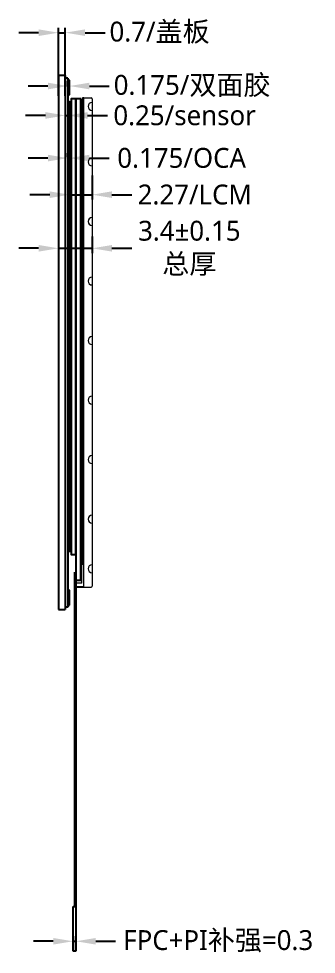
# Model space of a CAD drawing. Header units: millimetres. Extents: x 3150 to 3893, y 1403 to 2132.
# Drawn here: x 3408.7 to 3438.7, y 1550.5 to 1644.8 of the extents above; entities that cross this region are included whole.
import ezdxf

# ---------------------------------------------------------------- set-up
doc = ezdxf.new("R2010")
doc.units = ezdxf.units.MM
for name, color, linetype in [('1-标准图框', 40, 'Continuous'), ('2-BL', 3, 'Continuous'), ('3-LCD', 4, 'Continuous'), ('3-LCD-FPC', 40, 'Continuous'), ('6-标注', 7, 'Continuous')]:
    doc.layers.add(name, color=color, linetype=linetype)
doc.styles.add('宋体', font='')
doc.styles.get('宋体').set_extended_font_data('Microsoft YaHei')
doc.dimstyles.new('ZY-G2-0.1默认', dxfattribs={"dimtxt": 2, "dimasz": 2, "dimexe": 0.5, "dimexo": 0.1, "dimgap": 0.5, "dimtad": 0, "dimdsep": 46, "dimtxsty": '宋体', "dimcen": 2, "dimclrd": 7, "dimclre": 7, "dimclrt": 7, "dimadec": 0, "dimazin": 2, "dimtp": 0.1, "dimtm": 0.1, "dimtfac": 1, "dimtmove": 0, "dimatfit": 3, "dimfxl": 1, "dimtolj": 1, "dimarcsym": 0})

# ---------------------------------------------------------------- blocks, each defined once
blk = doc.blocks.new('*D257')
at = {"layer": '6-标注', "color": 7, "lineweight": -2, "transparency": 16777216}
for p, q in [((3414.219, 1550.951), (3414.219, 1552.355)), ((3414.519, 1550.951), (3414.519, 1552.355)), ((3412.219, 1551.855), (3410.219, 1551.855)), ((3414.219, 1551.855), (3414.519, 1551.855)), ((3416.519, 1551.855), (3418.519, 1551.855))]:
    blk.add_line(p, q, dxfattribs=at)
at = {"layer": '6-标注', "color": 7, "transparency": 16777216}
for points in [[(3412.219, 1552.188), (3412.219, 1551.522), (3414.219, 1551.855)], [(3416.519, 1552.188), (3416.519, 1551.522), (3414.519, 1551.855)]]:
    blk.add_solid(points, dxfattribs=at)
at = {"layer": 'Defpoints', "color": 0, "transparency": 16777216}
for p in [(3414.519, 1551.855), (3414.219, 1550.851), (3414.519, 1550.851)]:
    blk.add_point(p, dxfattribs=at)
at = {"layer": '6-标注', "color": 7, "transparency": 16777216, "insert": (3428.859, 1551.855), "char_height": 2, "attachment_point": 5, "style": '宋体'}
blk.add_mtext('\\A1;FPC+PI补强=0.3', dxfattribs=at)
blk = doc.blocks.new('*D307')
at = {"layer": '6-标注', "color": 7, "lineweight": -2, "transparency": 16777216}
for p, q in [((3412.744, 1637.057), (3412.744, 1643.931)), ((3413.444, 1637.057), (3413.444, 1643.931)), ((3410.744, 1643.431), (3408.744, 1643.431)), ((3412.744, 1643.431), (3413.444, 1643.431)), ((3415.444, 1643.431), (3417.444, 1643.431))]:
    blk.add_line(p, q, dxfattribs=at)
at = {"layer": '6-标注', "color": 7, "transparency": 16777216}
for points in [[(3410.744, 1643.764), (3410.744, 1643.098), (3412.744, 1643.431)], [(3415.444, 1643.764), (3415.444, 1643.098), (3413.444, 1643.431)]]:
    blk.add_solid(points, dxfattribs=at)
at = {"layer": 'Defpoints', "color": 0, "transparency": 16777216}
for p in [(3413.444, 1643.431), (3412.744, 1636.957), (3413.444, 1636.957)]:
    blk.add_point(p, dxfattribs=at)
at = {"layer": '6-标注', "color": 7, "transparency": 16777216, "insert": (3422.948, 1643.431), "char_height": 2, "attachment_point": 5, "style": '宋体'}
blk.add_mtext('\\A1;0.7/盖板', dxfattribs=at)
blk = doc.blocks.new('*D308')
at = {"layer": '6-标注', "color": 7, "lineweight": -2, "transparency": 16777216}
for p, q in [((3413.444, 1636.533), (3413.444, 1634.588)), ((3413.694, 1636.533), (3413.694, 1634.588)), ((3411.444, 1635.088), (3409.444, 1635.088)), ((3413.444, 1635.088), (3413.694, 1635.088)), ((3415.694, 1635.088), (3417.694, 1635.088))]:
    blk.add_line(p, q, dxfattribs=at)
at = {"layer": '6-标注', "color": 7, "transparency": 16777216}
for points in [[(3411.444, 1635.421), (3411.444, 1634.754), (3413.444, 1635.088)], [(3415.694, 1635.421), (3415.694, 1634.754), (3413.694, 1635.088)]]:
    blk.add_solid(points, dxfattribs=at)
at = {"layer": 'Defpoints', "color": 0, "transparency": 16777216}
for p in [(3413.444, 1636.633), (3413.694, 1636.633), (3413.694, 1635.088)]:
    blk.add_point(p, dxfattribs=at)
at = {"layer": '6-标注', "color": 7, "transparency": 16777216, "insert": (3425.469, 1635.088), "char_height": 2, "attachment_point": 5, "style": '宋体'}
blk.add_mtext('\\A1;0.25/sensor', dxfattribs=at)
blk = doc.blocks.new('*D309')
at = {"layer": '6-标注', "color": 7, "lineweight": -2, "transparency": 16777216}
for p, q in [((3411.694, 1638.056), (3409.694, 1638.056)), ((3413.694, 1638.011), (3413.694, 1638.556)), ((3413.694, 1638.056), (3413.869, 1638.056)), ((3413.869, 1638.011), (3413.869, 1638.556)), ((3415.869, 1638.056), (3417.869, 1638.056))]:
    blk.add_line(p, q, dxfattribs=at)
at = {"layer": '6-标注', "color": 7, "transparency": 16777216}
for points in [[(3411.694, 1638.389), (3411.694, 1637.723), (3413.694, 1638.056)], [(3415.869, 1638.389), (3415.869, 1637.723), (3413.869, 1638.056)]]:
    blk.add_solid(points, dxfattribs=at)
at = {"layer": 'Defpoints', "color": 0, "transparency": 16777216}
for p in [(3413.869, 1638.056), (3413.694, 1637.911), (3413.869, 1637.911)]:
    blk.add_point(p, dxfattribs=at)
at = {"layer": '6-标注', "color": 7, "transparency": 16777216, "insert": (3426.229, 1638.056), "char_height": 2, "attachment_point": 5, "style": '宋体'}
blk.add_mtext('\\A1;0.175/双面胶', dxfattribs=at)
blk = doc.blocks.new('*D310')
at = {"layer": '6-标注', "color": 7, "lineweight": -2, "transparency": 16777216}
for p, q in [((3411.694, 1630.794), (3409.694, 1630.794)), ((3413.694, 1630.894), (3413.694, 1631.294)), ((3413.694, 1630.794), (3413.869, 1630.794)), ((3413.869, 1630.894), (3413.869, 1631.294)), ((3415.869, 1630.794), (3417.869, 1630.794))]:
    blk.add_line(p, q, dxfattribs=at)
at = {"layer": '6-标注', "color": 7, "transparency": 16777216}
for points in [[(3411.694, 1631.127), (3411.694, 1630.461), (3413.694, 1630.794)], [(3415.869, 1631.127), (3415.869, 1630.461), (3413.869, 1630.794)]]:
    blk.add_solid(points, dxfattribs=at)
at = {"layer": 'Defpoints', "color": 0, "transparency": 16777216}
for p in [(3413.694, 1630.794), (3413.869, 1630.794), (3413.869, 1630.794)]:
    blk.add_point(p, dxfattribs=at)
at = {"layer": '6-标注', "color": 7, "transparency": 16777216, "insert": (3425.171, 1630.794), "char_height": 2, "attachment_point": 5, "style": '宋体'}
blk.add_mtext('\\A1;0.175/OCA', dxfattribs=at)
blk = doc.blocks.new('*D311')
at = {"layer": '6-标注', "color": 7, "lineweight": -2, "transparency": 16777216}
for p, q in [((3413.869, 1629.024), (3413.869, 1626.603)), ((3416.139, 1629.024), (3416.139, 1626.603)), ((3411.869, 1627.103), (3409.869, 1627.103)), ((3413.869, 1627.103), (3416.139, 1627.103)), ((3418.139, 1627.103), (3420.139, 1627.103))]:
    blk.add_line(p, q, dxfattribs=at)
at = {"layer": '6-标注', "color": 7, "transparency": 16777216}
for points in [[(3411.869, 1627.437), (3411.869, 1626.77), (3413.869, 1627.103)], [(3418.139, 1627.437), (3418.139, 1626.77), (3416.139, 1627.103)]]:
    blk.add_solid(points, dxfattribs=at)
at = {"layer": 'Defpoints', "color": 0, "transparency": 16777216}
for p in [(3413.869, 1629.124), (3416.139, 1629.124), (3416.139, 1627.103)]:
    blk.add_point(p, dxfattribs=at)
at = {"layer": '6-标注', "color": 7, "transparency": 16777216, "insert": (3426.496, 1627.103), "char_height": 2, "attachment_point": 5, "style": '宋体'}
blk.add_mtext('\\A1;2.27/LCM', dxfattribs=at)
blk = doc.blocks.new('*D312')
at = {"layer": '6-标注', "color": 7, "lineweight": -2, "transparency": 16777216}
for p, q in [((3412.744, 1622.903), (3412.744, 1621.199)), ((3416.139, 1622.903), (3416.139, 1621.199)), ((3410.744, 1621.699), (3408.744, 1621.699)), ((3412.744, 1621.699), (3416.139, 1621.699)), ((3418.139, 1621.699), (3420.139, 1621.699))]:
    blk.add_line(p, q, dxfattribs=at)
at = {"layer": '6-标注', "color": 7, "transparency": 16777216}
for points in [[(3410.744, 1622.032), (3410.744, 1621.366), (3412.744, 1621.699)], [(3418.139, 1622.032), (3418.139, 1621.366), (3416.139, 1621.699)]]:
    blk.add_solid(points, dxfattribs=at)
at = {"layer": 'Defpoints', "color": 0, "transparency": 16777216}
for p in [(3412.744, 1623.003), (3416.139, 1623.003), (3416.139, 1621.699)]:
    blk.add_point(p, dxfattribs=at)
at = {"layer": '6-标注', "color": 7, "transparency": 16777216, "insert": (3425.945, 1621.699), "char_height": 2, "attachment_point": 5, "style": '宋体'}
blk.add_mtext('\\A1;3.4±0.15\\P总厚', dxfattribs=at)

msp = doc.modelspace()

# ---------------------------------------------------------------- linework, layer by layer
at = {"color": 1}
for p, q in [((3412.7438, 1639.1109), (3412.7438, 1585.2909)), ((3413.4438, 1639.1109), (3412.7438, 1639.1109)), ((3413.4438, 1639.1109), (3413.4438, 1585.2909)), ((3412.7438, 1585.2909), (3413.4438, 1585.2909))]:
    msp.add_line(p, q, dxfattribs=at)
at = {"color": 2}
for p, q in [((3413.8688, 1638.6609), (3413.6938, 1638.6609)), ((3413.8688, 1637.1609), (3413.8688, 1638.6609)), ((3413.6938, 1637.1609), (3413.8688, 1637.1609)), ((3413.8688, 1587.2409), (3413.6938, 1587.2409)), ((3413.8688, 1585.7409), (3413.8688, 1587.2409)), ((3413.6938, 1585.7409), (3413.8688, 1585.7409))]:
    msp.add_line(p, q, dxfattribs=at)
at = {"color": 7}
msp.add_line((3413.6938, 1638.6609), (3413.6938, 1637.1609), dxfattribs=at)
at = {"layer": '1-标准图框', "color": 7}
for p, q in [((3413.6938, 1638.8609), (3413.4438, 1638.8609)), ((3413.6938, 1638.8609), (3413.6938, 1591.1409)), ((3413.8688, 1636.4609), (3413.6938, 1636.4609)), ((3413.8688, 1591.1409), (3413.6938, 1591.1409)), ((3413.6938, 1591.1409), (3413.6938, 1585.5409)), ((3413.6938, 1585.5409), (3413.4438, 1585.5409))]:
    msp.add_line(p, q, dxfattribs=at)
at = {"layer": '2-BL', "lineweight": 5}
for p, q in [((3415.1688, 1590.5909), (3415.1688, 1636.8609)), ((3415.0938, 1587.9409), (3415.0938, 1589.7909)), ((3415.0938, 1587.9409), (3414.5088, 1587.9409)), ((3414.5088, 1587.9409), (3414.5088, 1587.5409))]:
    msp.add_line(p, q, dxfattribs=at)
at = {"layer": '2-BL', "color": 6, "lineweight": 5}
for p, q in [((3415.1688, 1636.8609), (3415.1688, 1636.8609)), ((3415.3188, 1636.8609), (3416.0388, 1636.8609)), ((3415.3188, 1587.5409), (3415.3188, 1636.8609)), ((3416.1388, 1636.7609), (3416.1388, 1587.6409)), ((3415.3188, 1587.5409), (3416.0388, 1587.5409))]:
    msp.add_line(p, q, dxfattribs=at)
at = {"layer": '2-BL', "linetype": 'Continuous'}
for p, q in [((3415.1688, 1636.8609), (3415.3188, 1636.8609)), ((3415.3188, 1587.5409), (3414.5088, 1587.5409))]:
    msp.add_line(p, q, dxfattribs=at)
at = {"layer": '2-BL'}
msp.add_line((3415.1688, 1590.5909), (3415.0938, 1589.7909), dxfattribs=at)
at = {"layer": '2-BL', "color": 6, "lineweight": 5}
for centre, radius, start, end in [((3416.1388, 1636.0009), 0.4, 90, 270), ((3416.0388, 1636.7609), 0.1, 0, 90), ((3416.1388, 1630.4009), 0.4, 90, 270), ((3416.1388, 1624.4009), 0.4, 90, 270), ((3416.1388, 1618.4009), 0.4, 90, 270), ((3416.1388, 1612.4009), 0.4, 90, 270), ((3416.1388, 1606.4009), 0.4, 90, 270), ((3416.1388, 1600.4009), 0.4, 90, 270), ((3416.1388, 1594.4009), 0.4, 90, 270), ((3416.1388, 1589.4009), 0.4, 90, 270), ((3416.0388, 1587.6409), 0.1, 270, 0)]:
    msp.add_arc(centre, radius, start, end, dxfattribs=at)
at = {"layer": '3-LCD', "color": 4}
for points in [[(3413.8688, 1636.4609), (3414.0188, 1636.4609), (3414.0188, 1591.1409), (3413.8688, 1591.1409)], [(3414.5188, 1636.7609), (3414.0188, 1636.7609), (3414.0188, 1590.8409), (3414.5188, 1590.8409)], [(3415.0188, 1636.7609), (3414.5188, 1636.7609), (3414.5188, 1588.2409), (3415.0188, 1588.2409)], [(3415.0188, 1636.4609), (3415.1688, 1636.4609), (3415.1688, 1591.1409), (3415.0188, 1591.1409)]]:
    msp.add_lwpolyline(points, close=True, dxfattribs=at)
at = {"layer": '3-LCD-FPC', "color": 40}
for p, q in [((3414.3888, 1555.3509), (3414.3888, 1589.0509)), ((3414.5188, 1589.0509), (3414.5188, 1550.8509)), ((3414.2188, 1550.8509), (3414.2188, 1555.3509)), ((3414.2188, 1555.3509), (3414.3888, 1555.3509)), ((3414.5188, 1550.8509), (3414.2188, 1550.8509))]:
    msp.add_line(p, q, dxfattribs=at)

# ---------------------------------------------------------------- dimensions: what is measured, and where the dimension line sits
at = {"layer": '6-标注', "color": 7}
for base, p1, p2, text, picture, middle in [((3413.4438, 1643.4309), (3412.7438, 1636.9573), (3413.4438, 1636.9573), '<>/盖板', '*D307', (3422.9477, 1643.4309)), ((3413.6938, 1635.0875), (3413.4438, 1636.6327), (3413.6938, 1636.6327), '<>/sensor', '*D308', (3425.4695, 1635.0875))]:
    dim = msp.add_linear_dim(base=base, p1=p1, p2=p2, text=text, dimstyle='ZY-G2-0.1默认', dxfattribs=at)
    dim.commit()
    dim.dimension.update_dxf_attribs({"geometry": picture, "text_midpoint": middle, "dimtype": 160})
for base, p1, p2, text, override, picture, middle in [((3413.8688, 1638.056), (3413.6938, 1637.9109), (3413.8688, 1637.9109), '<>/双面胶', {"dimdec": 3}, '*D309', (3426.2287, 1638.056)), ((3413.8688, 1630.794), (3413.6938, 1630.794), (3413.8688, 1630.794), '<>/OCA', {"dimdec": 3}, '*D310', (3425.1713, 1630.794)), ((3416.1388138891, 1621.6990081981), (3412.7438138891, 1623.0029243115), (3416.1388138891, 1623.0029243115), '<>\\P总厚', {"dimgap": 0.5, "dimtol": 1, "dimlim": 0, "dimtp": 0.15, "dimtm": 0.15, "dimtfac": 1, "dimtdec": 2, "dimtolj": 1}, '*D312', (3425.9454633404, 1621.6990081981))]:
    dim = msp.add_linear_dim(base=base, p1=p1, p2=p2, text=text, dimstyle='ZY-G2-0.1默认', override=override, dxfattribs=at)
    dim.commit()
    dim.dimension.update_dxf_attribs({"geometry": picture, "text_midpoint": middle})
dim = msp.add_linear_dim(base=(3416.1388, 1627.1034), p1=(3413.8688, 1629.1244), p2=(3416.1388, 1629.1244), text='<>/LCM', dimstyle='ZY-G2-0.1默认', dxfattribs=at)
dim.commit()
dim.dimension.update_dxf_attribs({"geometry": '*D311', "text_midpoint": (3426.4961, 1627.1034)})
at = {"layer": '6-标注', "color": 40}
dim = msp.add_linear_dim(base=(3414.5188, 1551.855), p1=(3414.2188, 1550.8509), p2=(3414.5188, 1550.8509), text='FPC+PI补强=<>', dimstyle='ZY-G2-0.1默认', dxfattribs=at)
dim.commit()
dim.dimension.update_dxf_attribs({"geometry": '*D257', "text_midpoint": (3428.8594, 1551.855), "dimtype": 160})

doc.saveas('drawing.dxf')
